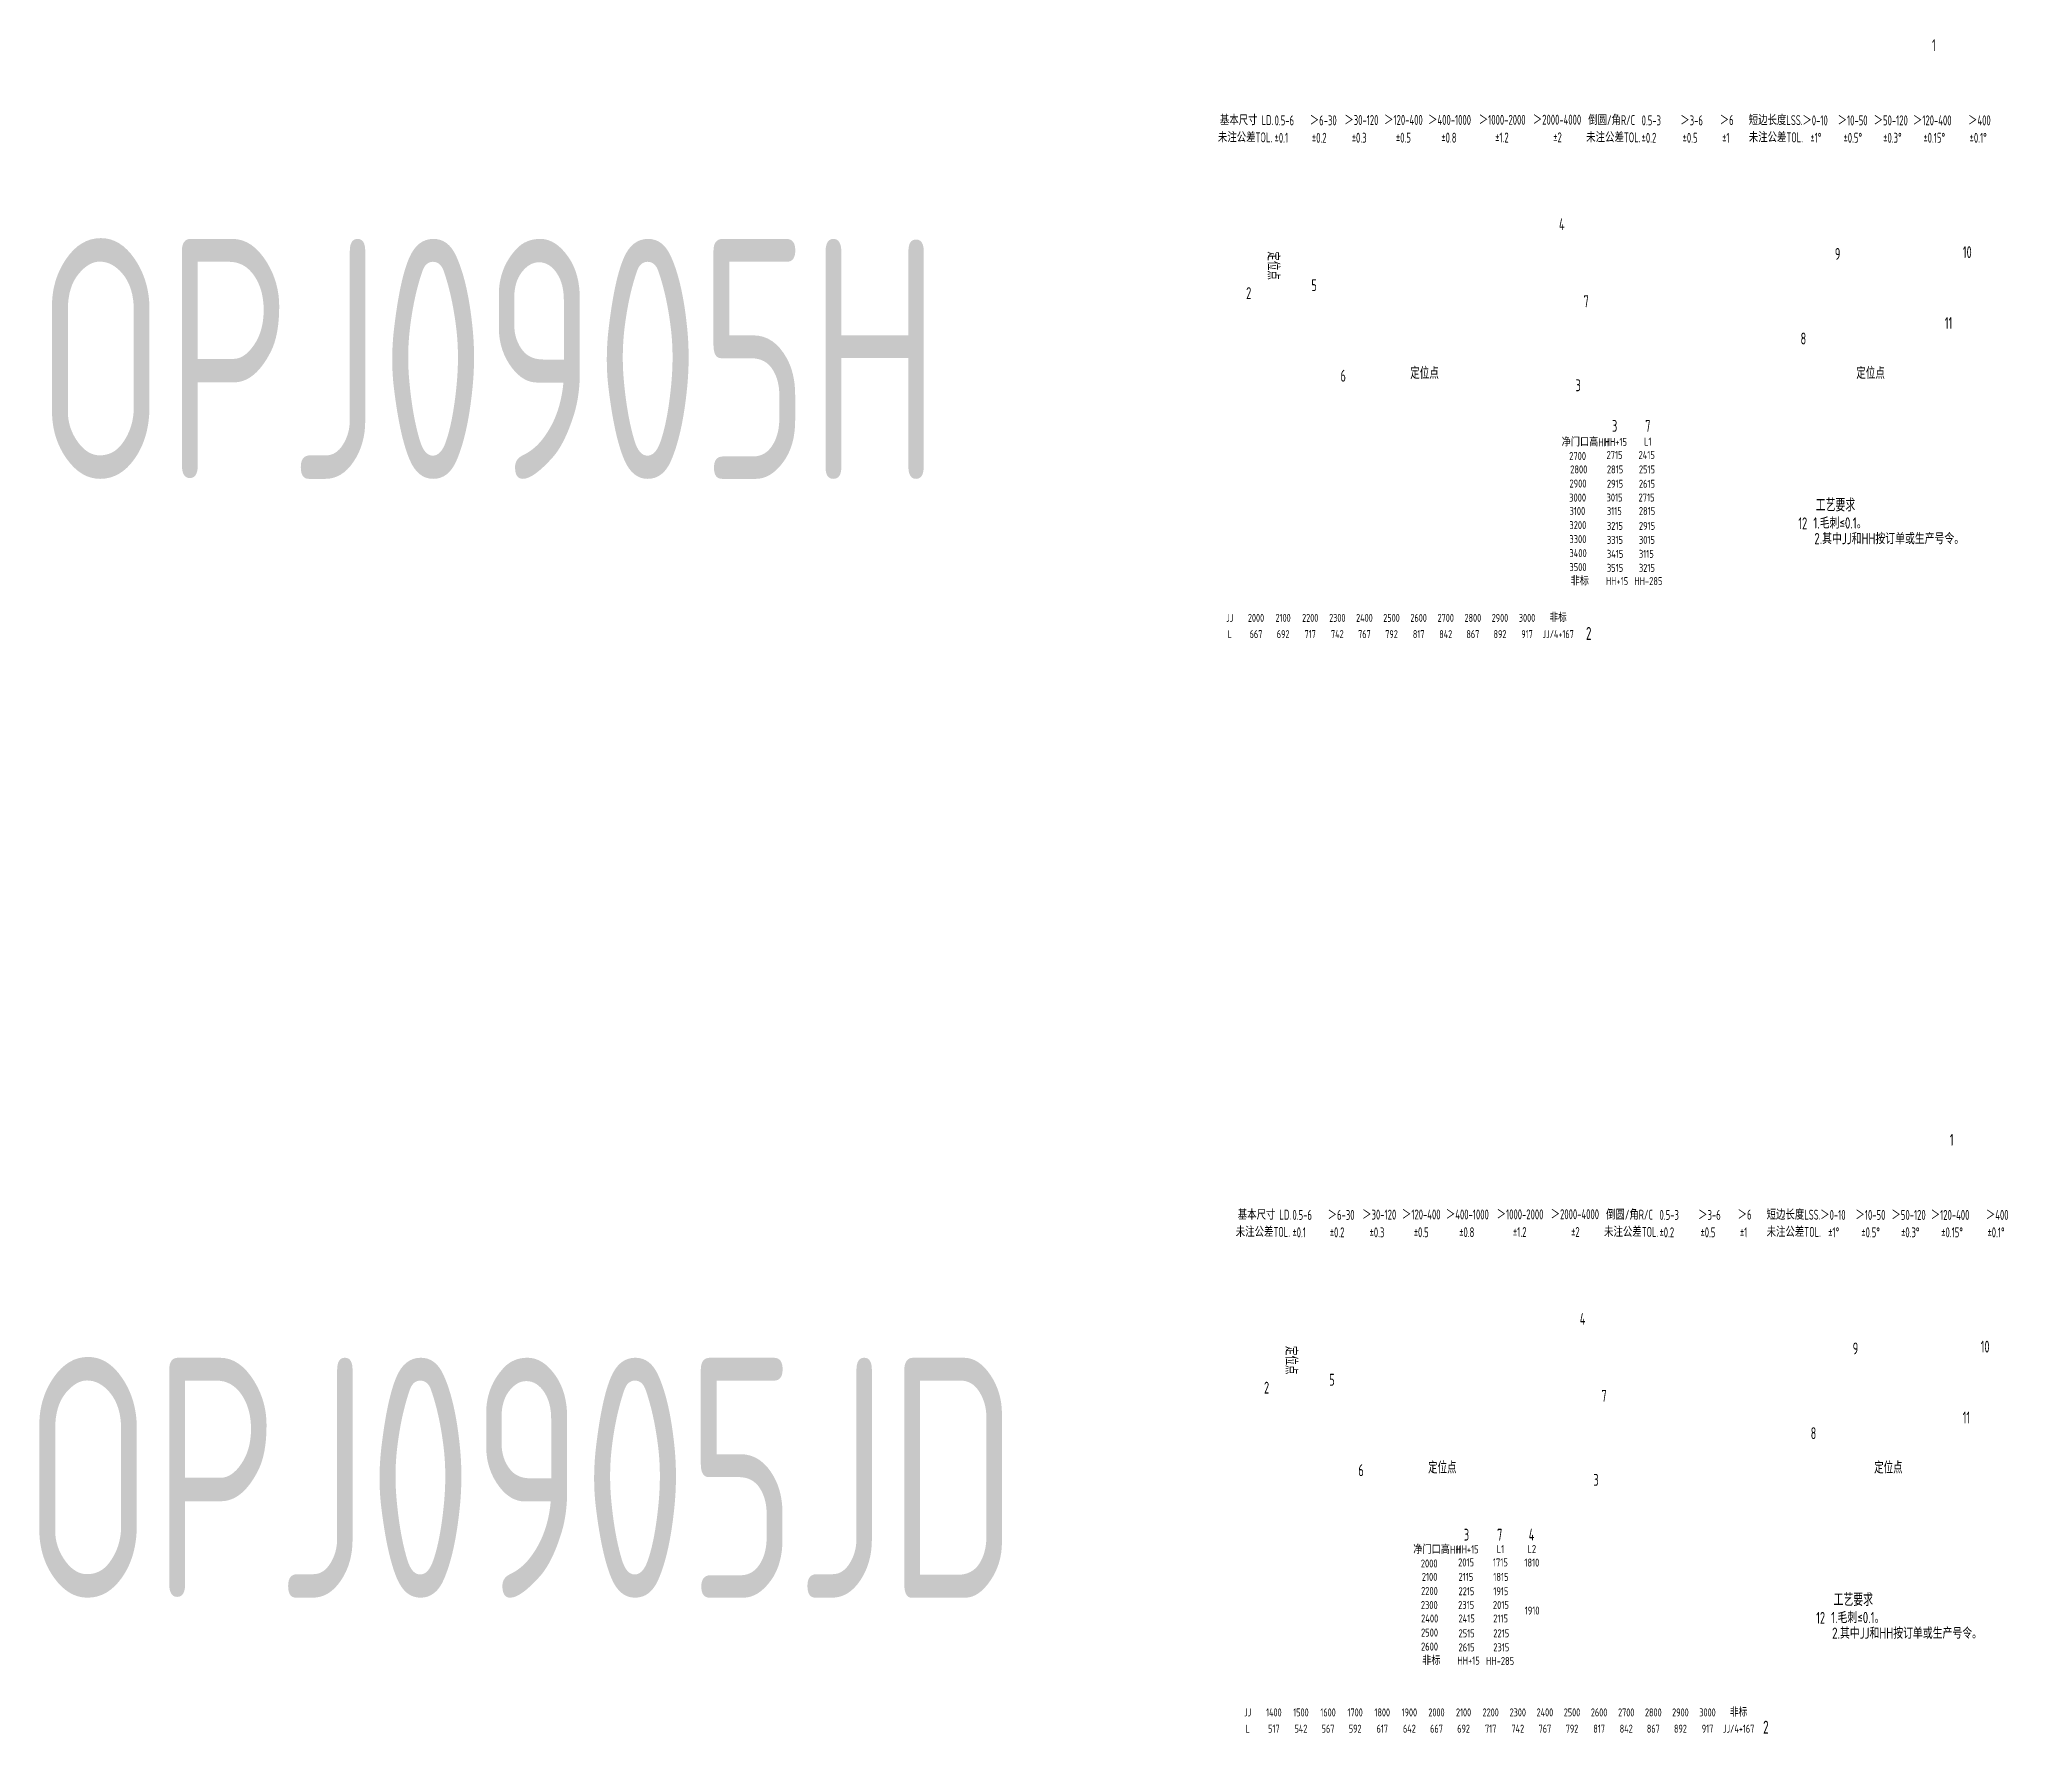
# Model space of a CAD drawing. Header units: inches. Extents: x 14216 to 120088, y -29410 to 23559.
# Drawn here: x 35705 to 38163, y -11532 to -9414 of the extents above; entities that cross this region are included whole.
import ezdxf
from ezdxf.enums import TextEntityAlignment as Align

# ---------------------------------------------------------------- set-up
doc = ezdxf.new("R2010")
doc.units = ezdxf.units.IN
doc.header["$LTSCALE"] = 0.3
doc.header["$MEASUREMENT"] = 0
for name, color, linetype in [('2', 2, 'Continuous'), ('2细实线', 2, 'Continuous'), ('6', 3, 'Continuous'), ('7', 4, 'Continuous')]:
    doc.layers.add(name, color=color, linetype=linetype)
doc.layers.add('粗实线', color=7, linetype='Continuous', lineweight=30)
doc.styles.add('HZ', font='isocp2.shx', dxfattribs={"width": 0.7, "bigfont": 'hztxt.shx'})

msp = doc.modelspace()

# ---------------------------------------------------------------- texts
at = {"layer": '2', "color": 6, "style": 'HZ', "width": 0.8}
for p in [(37247.537, -9696.837), (37269.837, -11065.292)]:
    msp.add_text('定位点', height=14.85, rotation=270, dxfattribs=at).set_placement(p, align=Align.MIDDLE_CENTER)
for p in [(37436.333, -9831.033), (37993.776, -9831.033), (37458.633, -11199.488), (38016.076, -11199.488)]:
    msp.add_text('定位点', height=14.85, dxfattribs=at).set_placement(p, align=Align.MIDDLE_CENTER)
for s, p in [('1.毛刺≤0.1。', (37922.199, -10025.528)), ('2.其中JJ和HH按订单或生产号令。', (37923.42, -10045.088)), ('1.毛刺≤0.1。', (37944.499, -11393.983)), ('2.其中JJ和HH按订单或生产号令。', (37945.72, -11413.543))]:
    msp.add_text(s, height=14, dxfattribs=at).set_placement(p)
at = {"layer": '2', "color": 6, "char_height": 300, "attachment_point": 5, "style": 'HZ'}
for s, insert in [('\\A1;OPJ0905H', (36265.731, -9813.364)), ('\\A1;OPJ0905JD', (36306.687, -11212.188))]:
    msp.add_mtext(s, dxfattribs=dict(at, insert=insert))
at = {"layer": '2细实线', "style": 'HZ', "width": 0.8}
for s, p in [('JJ', (37192.969, -10137.16)), ('2000', (37225.735, -10137.16)), ('2100', (37259.609, -10137.16)), ('2200', (37293.483, -10137.16)), ('2300', (37327.357, -10137.16)), ('2400', (37361.231, -10137.16)), ('2500', (37395.105, -10137.16)), ('2600', (37428.979, -10137.16)), ('2700', (37462.853, -10137.16)), ('2800', (37496.727, -10137.16)), ('2900', (37530.602, -10137.16)), ('3000', (37564.476, -10137.16)), ('非标', (37603.342, -10137.16)), ('L', (37192.969, -10157.485)), ('667', (37225.735, -10157.485)), ('692', (37259.609, -10157.485)), ('717', (37293.483, -10157.485)), ('742', (37327.357, -10157.485)), ('767', (37361.231, -10157.485)), ('792', (37395.105, -10157.485)), ('817', (37428.979, -10157.485)), ('842', (37462.853, -10157.485)), ('867', (37496.727, -10157.485)), ('892', (37530.602, -10157.485)), ('917', (37564.476, -10157.485)), ('JJ/4+167', (37603.342, -10157.485)), ('JJ', (37215.269, -11505.615)), ('1400', (37248.035, -11505.615)), ('1500', (37281.909, -11505.615)), ('1600', (37315.783, -11505.615)), ('1700', (37349.657, -11505.615)), ('1800', (37383.531, -11505.615)), ('1900', (37417.405, -11505.615)), ('2000', (37451.279, -11505.615)), ('2100', (37485.153, -11505.615)), ('2200', (37519.027, -11505.615)), ('2300', (37552.902, -11505.615)), ('2400', (37586.776, -11505.615)), ('2500', (37620.65, -11505.615)), ('2600', (37654.524, -11505.615)), ('2700', (37688.398, -11505.615)), ('2800', (37722.272, -11505.615)), ('2900', (37756.146, -11505.615)), ('3000', (37790.02, -11505.615)), ('非标', (37828.886, -11505.615)), ('L', (37215.269, -11525.94)), ('517', (37248.035, -11525.94)), ('542', (37281.909, -11525.94)), ('567', (37315.783, -11525.94)), ('592', (37349.657, -11525.94)), ('617', (37383.531, -11525.94)), ('642', (37417.405, -11525.94)), ('667', (37451.279, -11525.94)), ('692', (37485.153, -11525.94)), ('717', (37519.027, -11525.94)), ('742', (37552.902, -11525.94)), ('767', (37586.776, -11525.94)), ('792', (37620.65, -11525.94)), ('817', (37654.524, -11525.94)), ('842', (37688.398, -11525.94)), ('867', (37722.272, -11525.94)), ('892', (37756.146, -11525.94)), ('917', (37790.02, -11525.94)), ('JJ/4+167', (37828.886, -11525.94))]:
    msp.add_text(s, height=10, dxfattribs=at).set_placement(p, align=Align.MIDDLE_CENTER)
at = {"layer": '6', "color": 2, "style": 'HZ', "width": 0.7}
for s, p in [('基本尺寸 LD.', (37180.608, -9521.093)), ('0.5-6', (37248.952, -9521.393)), ('＞6-30', (37292.942, -9521.393)), ('＞30-120', (37336.136, -9521.011)), ('＞120-400', (37385.796, -9520.85)), ('＞400-1000', (37440.743, -9520.85)), ('＞1000-2000', (37504.155, -9520.694)), ('＞2000-4000', (37571.674, -9520.537)), ('倒圆/角R/C', (37640.902, -9521.093)), ('0.5-3', (37707.691, -9521.393)), ('＞3-6', (37755.994, -9521.393)), ('＞6', (37805.28, -9521.011)), ('短边长度LSS.', (37841.554, -9521.093)), ('＞0-10', (37908.58, -9521.393)), ('＞10-50', (37952.602, -9521.393)), ('＞50-120', (37997.602, -9521.393)), ('＞120-400', (38046.686, -9521.393)), ('＞400', (38115.586, -9521.393)), ('未注公差TOL.', (37178.158, -9542.617)), ('%%P0.1', (37248.952, -9543.166)), ('%%P0.2', (37295.608, -9543.166)), ('%%P0.3', (37345.375, -9543.166)), ('%%P0.5', (37400.571, -9543.005)), ('%%P0.8', (37457.39, -9543.005)), ('%%P1.2', (37524.592, -9542.849)), ('%%P2', (37597.231, -9542.692)), ('未注公差TOL.', (37638.452, -9542.617)), ('%%P0.2', (37707.691, -9543.166)), ('%%P0.5', (37758.912, -9543.166)), ('%%P1', (37808.281, -9543.166)), ('未注公差TOL.', (37841.576, -9542.617)), ('%%P1%%D', (37918.552, -9543.166)), ('%%P0.5%%D', (37959.974, -9543.166)), ('%%P0.3%%D', (38009.645, -9543.166)), ('%%P0.15%%D', (38059.808, -9543.166)), ('%%P0.1%%D', (38117.616, -9543.166)), ('基本尺寸 LD.', (37202.908, -10889.548)), ('0.5-6', (37271.252, -10889.848)), ('＞6-30', (37315.242, -10889.848)), ('＞30-120', (37358.436, -10889.465)), ('＞120-400', (37408.096, -10889.305)), ('＞400-1000', (37463.043, -10889.305)), ('＞1000-2000', (37526.455, -10889.148)), ('＞2000-4000', (37593.974, -10888.992)), ('倒圆/角R/C', (37663.202, -10889.548)), ('0.5-3', (37729.991, -10889.848)), ('＞3-6', (37778.294, -10889.848)), ('＞6', (37827.579, -10889.465)), ('短边长度LSS.', (37863.854, -10889.548)), ('＞0-10', (37930.88, -10889.848)), ('＞10-50', (37974.902, -10889.848)), ('＞50-120', (38019.902, -10889.848)), ('＞120-400', (38068.986, -10889.848)), ('＞400', (38137.886, -10889.848)), ('未注公差TOL.', (37200.458, -10911.072)), ('%%P0.1', (37271.252, -10911.62)), ('%%P0.2', (37317.908, -10911.62)), ('%%P0.3', (37367.674, -10911.62)), ('%%P0.5', (37422.871, -10911.46)), ('%%P0.8', (37479.69, -10911.46)), ('%%P1.2', (37546.892, -10911.303)), ('%%P2', (37619.531, -10911.147)), ('未注公差TOL.', (37660.752, -10911.072)), ('%%P0.2', (37729.991, -10911.62)), ('%%P0.5', (37781.212, -10911.62)), ('%%P1', (37830.581, -10911.62)), ('未注公差TOL.', (37863.876, -10911.072)), ('%%P1%%D', (37940.851, -10911.62)), ('%%P0.5%%D', (37982.274, -10911.62)), ('%%P0.3%%D', (38031.945, -10911.62)), ('%%P0.15%%D', (38082.108, -10911.62)), ('%%P0.1%%D', (38139.916, -10911.62))]:
    msp.add_text(s, height=12.4416, dxfattribs=at).set_placement(p)
at = {"layer": '7', "style": 'HZ', "width": 0.7}
for s, height, p in [('1', 14.85, (38070.565, -9428.672)), ('4', 14.85, (37604.369, -9652.41)), ('9', 14.85, (37949.149, -9689.542)), ('10', 14.85, (38109.11, -9687.325)), ('2', 14.85, (37213.448, -9738.542)), ('5', 14.85, (37294.968, -9728.682)), ('7', 14.85, (37635.119, -9748.776)), ('8', 14.85, (37906.287, -9795.319)), ('11', 14.85, (38086.617, -9775.957)), ('6', 14.85, (37331.315, -9841.81)), ('3', 14.85, (37625.135, -9853.827)), ('3', 14.85, (37670.698, -9904.568)), ('7', 14.85, (37712.222, -9904.568)), ('12', 14.85, (37903.545, -10026.403)), ('2', 16.2, (37638.031, -10164.746)), ('1', 14.85, (38092.865, -10797.126)), ('4', 14.85, (37630.413, -11020.865)), ('9', 14.85, (37971.449, -11057.996)), ('10', 14.85, (38131.41, -11055.78)), ('5', 14.85, (37317.268, -11097.136)), ('2', 14.85, (37235.748, -11106.996)), ('7', 14.85, (37657.419, -11117.231)), ('11', 14.85, (38108.917, -11144.412)), ('8', 14.85, (37918.913, -11163.929)), ('6', 14.85, (37353.615, -11210.265)), ('3', 14.85, (37647.435, -11222.281)), ('3', 14.85, (37485.518, -11290.853)), ('7', 14.85, (37527.041, -11290.853)), ('4', 14.85, (37566.615, -11290.818)), ('12', 14.85, (37925.845, -11394.858)), ('2', 16.2, (37859.478, -11532.221))]:
    msp.add_text(s, height=height, dxfattribs=at).set_placement(p)
at = {"layer": '7', "color": 2, "style": 'HZ', "width": 0.85}
for s, height, p in [('净门口高HH', 9.9994, (37607.673, -9922.648)), ('HH+15', 9.9994, (37661.557, -9922.196)), ('L1', 9.9994, (37710.741, -9921.796)), ('2700', 9.9994, (37617.184, -9939.841)), ('2800', 9.9994, (37618.396, -9956.581)), ('2715', 9.9994, (37663.822, -9938.483)), ('2815', 9.9994, (37664.234, -9956.581)), ('2415', 9.9994, (37703.819, -9938.483)), ('2515', 9.9994, (37704.232, -9956.581)), ('2900', 9.9994, (37617.49, -9974.225)), ('2915', 9.9994, (37664.275, -9974.518)), ('2615', 9.9994, (37704.272, -9974.518)), ('3000', 9.9994, (37617.184, -9991.846)), ('3100', 9.9994, (37617.539, -10008.586)), ('3015', 9.9994, (37663.822, -9991.687)), ('3115', 9.9994, (37664.234, -10008.586)), ('2715', 9.9994, (37703.819, -9991.687)), ('2815', 9.9994, (37704.232, -10008.586)), ('3200', 9.9994, (37617.457, -10026.231)), ('3215', 9.9994, (37664.275, -10027.136)), ('2915', 9.9994, (37704.272, -10027.136)), ('3300', 9.9994, (37617.457, -10043.73)), ('3315', 9.9994, (37664.275, -10044.635)), ('3015', 9.9994, (37704.272, -10044.635)), ('3400', 9.9994, (37617.457, -10061.229)), ('3500', 9.9994, (37617.457, -10078.728)), ('3415', 9.9994, (37664.275, -10062.134)), ('3515', 9.9994, (37664.275, -10079.632)), ('3115', 9.9994, (37704.272, -10062.134)), ('3215', 9.9994, (37704.272, -10079.632)), ('非标', 9.9994, (37618.861, -10096.425)), ('HH+15', 9.9994, (37663.008, -10096.241)), ('HH-285', 9.9994, (37698.655, -10096.193)), ('净门口高HH', 10, (37422.221, -11307.228)), ('HH+15', 10, (37476.108, -11306.776)), ('L1', 10, (37526.654, -11306.396)), ('L2', 10, (37565.095, -11306.277)), ('2000', 10, (37431.732, -11324.422)), ('2015', 10, (37478.373, -11323.064)), ('1715', 10, (37521.867, -11323.064)), ('1810', 10, (37561.119, -11323.314)), ('2200', 10, (37432.038, -11358.809)), ('2100', 10, (37432.944, -11341.163)), ('2115', 10, (37478.785, -11341.163)), ('2215', 10, (37478.825, -11359.102)), ('1815', 10, (37522.28, -11341.163)), ('1915', 10, (37522.32, -11359.102)), ('2300', 10, (37431.732, -11376.431)), ('2315', 10, (37478.373, -11376.272)), ('2015', 10, (37521.867, -11376.272)), ('1910', 10, (37561.571, -11383.29)), ('2500', 10, (37432.005, -11410.818)), ('2400', 10, (37432.087, -11393.172)), ('2415', 10, (37478.785, -11393.172)), ('2515', 10, (37478.825, -11411.723)), ('2115', 10, (37522.28, -11393.172)), ('2215', 10, (37522.32, -11411.723)), ('2600', 10, (37432.005, -11428.318)), ('2615', 10, (37478.825, -11429.223)), ('2315', 10, (37522.32, -11429.223)), ('非标', 10, (37433.409, -11446.017)), ('HH+15', 10, (37477.558, -11445.833)), ('HH-285', 10, (37513.346, -11446.301))]:
    msp.add_text(s, height=height, dxfattribs=at).set_placement(p)
at = {"layer": '粗实线', "color": 3, "linetype": 'Continuous', "lineweight": -3, "style": 'HZ', "width": 0.7}
for p in [(37925.284, -10004.15), (37947.584, -11372.604)]:
    msp.add_text('工艺要求', height=16, dxfattribs=at).set_placement(p)

doc.saveas('drawing.dxf')
